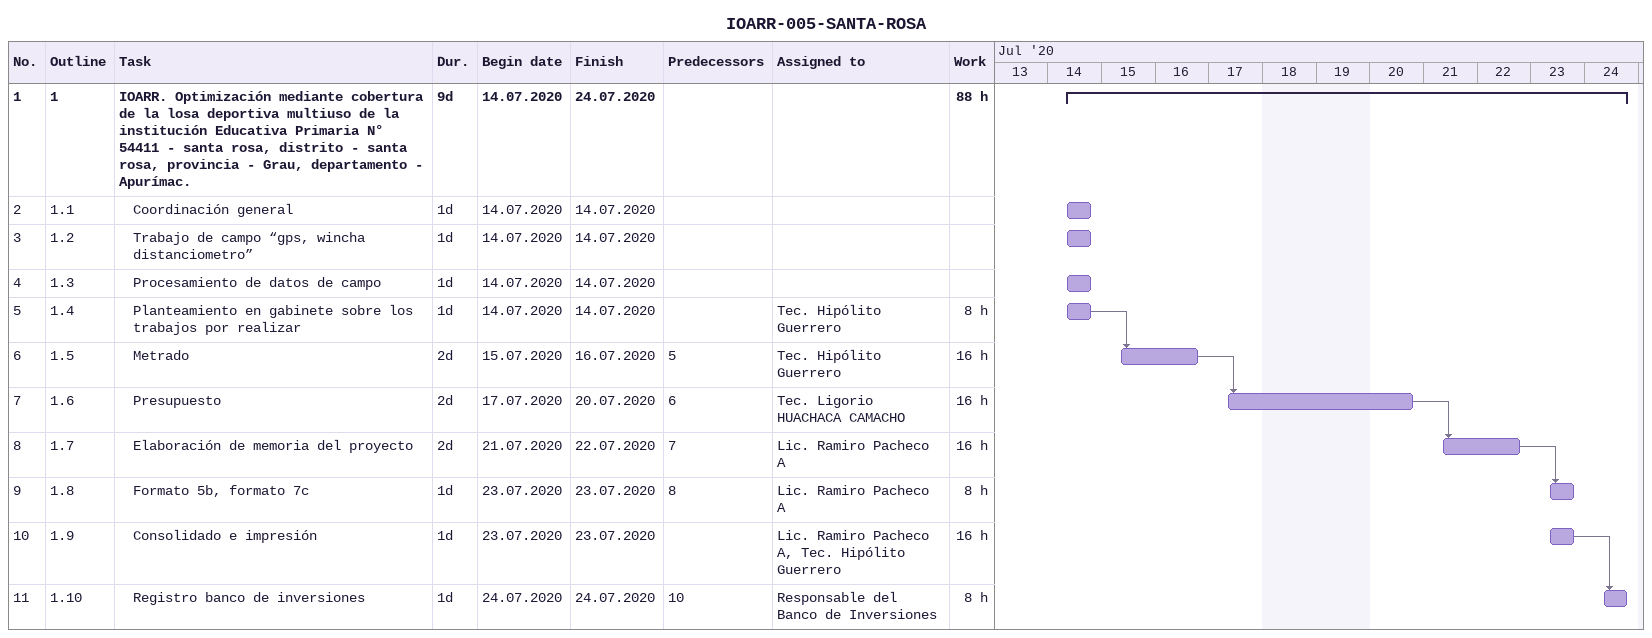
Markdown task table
IOARR-005-SANTA-ROSA

| ID | WBS | Task | Duration | Start | Finish | Predecessors | Resources | Work (h) |
|---|---|---|---|---|---|---|---|---|
| 1 | 1 | **IOARR. Optimización mediante cobertura de la losa deportiva multiuso de la institución Educativa Primaria N° 54411 - santa rosa, distrito - santa rosa, provincia - Grau, departamento - Apurímac.** | 9d | 2020-07-14 | 2020-07-24 |  |  | 88 |
| 2 | 1.1 | Coordinación general | 1d | 2020-07-14 | 2020-07-14 |  |  |  |
| 3 | 1.2 | Trabajo de campo “gps, wincha distanciometro” | 1d | 2020-07-14 | 2020-07-14 |  |  |  |
| 4 | 1.3 | Procesamiento de datos de campo | 1d | 2020-07-14 | 2020-07-14 |  |  |  |
| 5 | 1.4 | Planteamiento en gabinete sobre los trabajos por realizar | 1d | 2020-07-14 | 2020-07-14 |  | Tec. Hipólito Guerrero | 8 |
| 6 | 1.5 | Metrado | 2d | 2020-07-15 | 2020-07-16 | 5 | Tec. Hipólito Guerrero | 16 |
| 7 | 1.6 | Presupuesto | 2d | 2020-07-17 | 2020-07-20 | 6 | Tec. Ligorio HUACHACA CAMACHO | 16 |
| 8 | 1.7 | Elaboración de memoria del proyecto | 2d | 2020-07-21 | 2020-07-22 | 7 | Lic. Ramiro Pacheco A | 16 |
| 9 | 1.8 | Formato 5b, formato 7c | 1d | 2020-07-23 | 2020-07-23 | 8 | Lic. Ramiro Pacheco A | 8 |
| 10 | 1.9 | Consolidado e impresión | 1d | 2020-07-23 | 2020-07-23 |  | Lic. Ramiro Pacheco A, Tec. Hipólito Guerrero | 16 |
| 11 | 1.10 | Registro banco de inversiones | 1d | 2020-07-24 | 2020-07-24 | 10 | Responsable del Banco de Inversiones | 8 |
